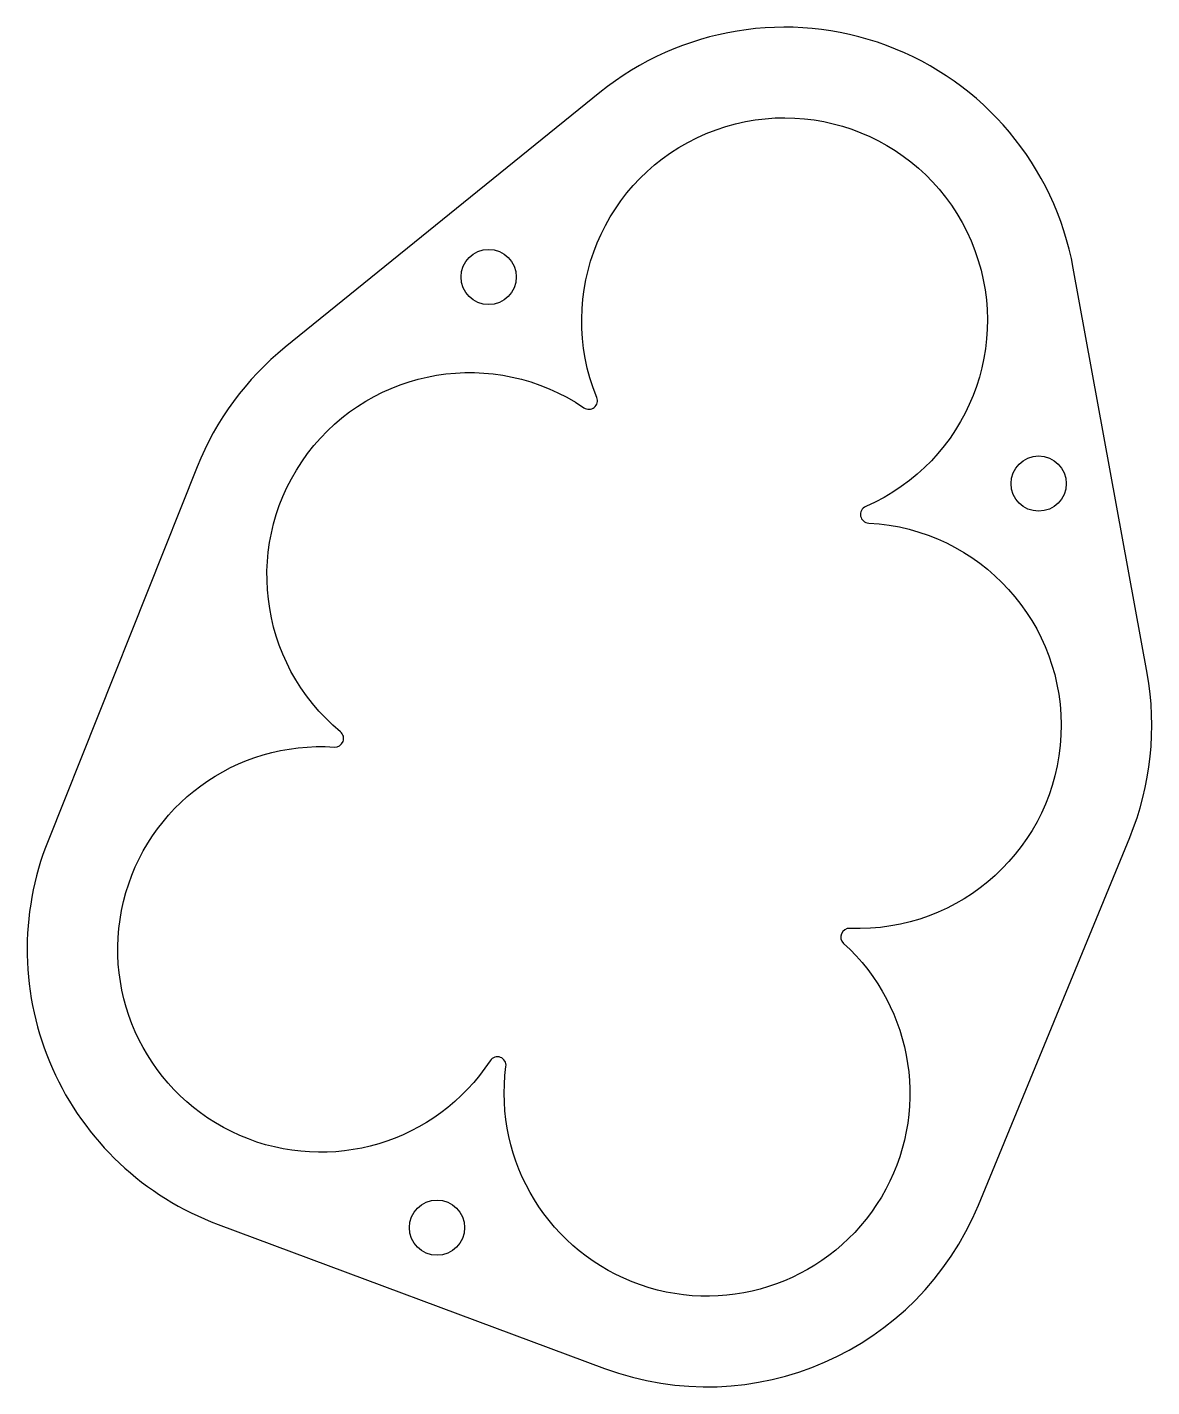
# Model space of a CAD drawing. Header units: millimetres. Extents: x 102.9 to 168.1, y -9.3 to 69.4.
import ezdxf

# ---------------------------------------------------------------- set-up
doc = ezdxf.new("R2010")
doc.units = ezdxf.units.MM
doc.layers.get('0').update_dxf_attribs({"linetype": 'CONTINUOUS'})

msp = doc.modelspace()

# ---------------------------------------------------------------- linework, layer by layer
for points in [[(104.115, 22.298, 0.420972), (113.973, 0.069), (136.358, -8.266, 0.404262), (158.01, 1.193), (166.778, 22.488, 0.143696), (167.783, 32.009), (163.506, 55.47, 0.569531), (136.088, 65.636), (117.851, 50.878, 0.128433), (112.755, 43.961)], [(120.705, 27.723, 0.728658), (121.058, 28.608, -0.954624), (135.161, 47.374, 0.74331), (135.905, 47.976, -2.374481), (151.483, 41.653, 0.791859), (151.657, 40.695, -0.99571), (150.561, 17.221, 0.70086), (150.203, 16.352, -1.652002), (130.643, 9.214, 0.797616), (129.73, 9.555, -1.743106)]]:
    msp.add_lwpolyline(points, format="xyb", close=True)
for centre in [(129.643, 54.953), (161.503, 42.984), (126.649, -0.116)]:
    msp.add_circle(centre, 1.6)

doc.saveas('drawing.dxf')
